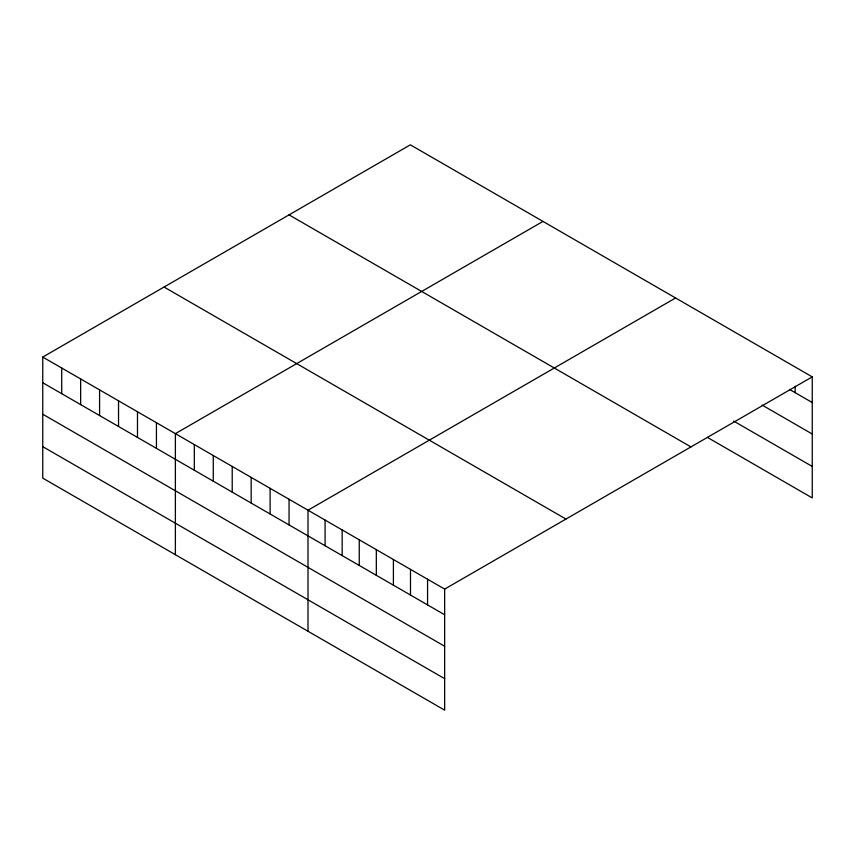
<?xml version="1.0" encoding="UTF-8"?>
<svg xmlns="http://www.w3.org/2000/svg" width="855" height="855" viewBox="0 0 855 855"><rect width="100%" height="100%" fill="white"/><g stroke="black" fill="none" stroke-linecap="round" stroke-linejoin="round"><path stroke-width="1.28" d="M42.75 357.069L444.653 589.106L444.653 710.163L42.75 478.127L42.75 357.069L410.347 144.837L812.25 376.873L812.25 497.931L707.491 437.439M542.978 221.413L175.382 433.645L175.382 554.692M675.6 297.978L308.003 510.211L308.003 631.268M444.653 589.106L812.25 376.873M789.475 389.388L812.25 402.534M762.147 405.088L812.25 434.019M733.676 421.088L812.25 466.445M289.043 214.872L690.947 446.909M164.053 287.034L565.957 519.071M42.75 382.73L444.653 614.766M42.75 414.215L444.653 646.252M42.75 446.641L444.653 678.678M795.171 386.257L795.171 392.669M427.564 579.241L427.564 604.902M410.486 569.387L410.486 595.048M393.407 559.523L393.407 585.183M376.328 549.658L376.328 575.319M359.25 539.804L359.25 565.465M342.16 529.94L342.16 555.6M325.082 520.075L325.082 545.736M289.054 499.277L289.054 524.938M270.105 488.333L270.105 513.994M251.167 477.4L251.167 503.061M232.218 466.456L232.218 492.117M213.269 455.523L213.269 481.183M194.32 444.579L194.32 470.239M156.433 422.701L156.433 448.362M137.484 411.768L137.484 437.429M118.535 400.824L118.535 426.485M99.586 389.891L99.586 415.551M80.648 378.947L80.648 404.607M61.699 368.013L61.699 393.674"/></g></svg>
